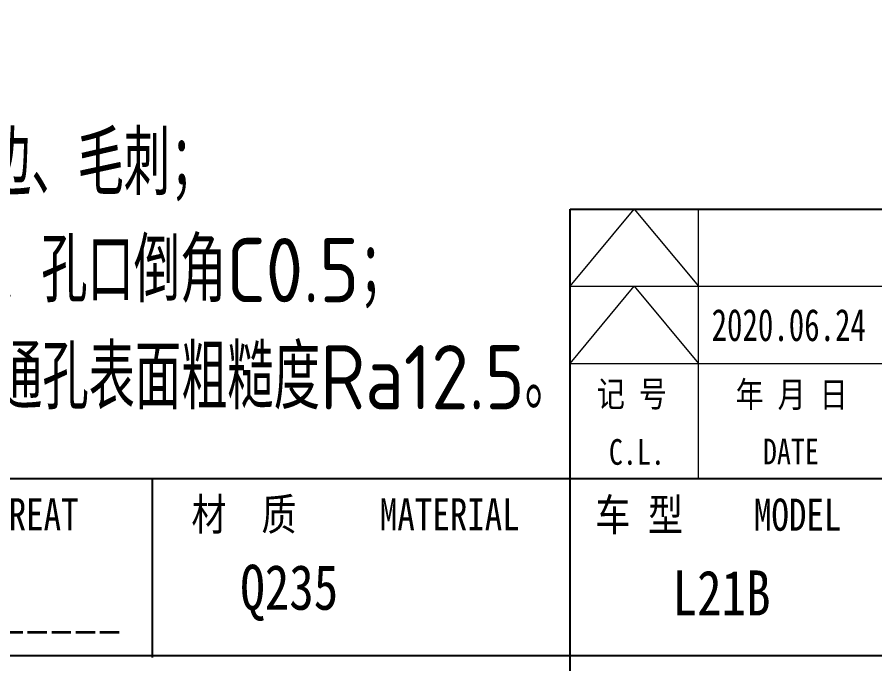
# Model space of a CAD drawing. Header units: millimetres. Extents: x -135448 to 104182, y -50696 to 70200.
# Drawn here: x -133891.1 to -133824.3, y 69240.2 to 69290.5 of the extents above; entities that cross this region are included whole.
import ezdxf
from ezdxf.enums import TextEntityAlignment as Align

# ---------------------------------------------------------------- set-up
doc = ezdxf.new("R2010")
doc.units = ezdxf.units.MM
doc.header["$LTSCALE"] = 0.5
doc.linetypes.add('AM_ISO02W050x2', pattern=[3.75, 3, -0.75])
for name, color, linetype in [('图\\M+19E79\\M+195B6\\M+18E9A', 7, 'Continuous'), ('材质', 7, 'Continuous'), ('车型', 7, 'Continuous')]:
    doc.layers.add(name, color=color, linetype=linetype)
for name, color, linetype, lineweight in [('图框', 7, 'Continuous', 18), ('标注线', 3, 'Continuous', 18), ('粗虚线', 6, 'AM_ISO02W050x2', 35)]:
    doc.layers.add(name, color=color, linetype=linetype, lineweight=lineweight)
doc.styles.add('国标', font='simfang.ttf', dxfattribs={"width": 0.8})
doc.styles.add('机械长仿宋', font='gbenor.shx', dxfattribs={"height": 1, "bigfont": 'gbcbig.shx'})

# ---------------------------------------------------------------- blocks, each defined once
blk = doc.blocks.new('GZDEH零件A4图框V01版')
at = {"layer": '图\\M+19E79\\M+195B6\\M+18E9A', "linetype": 'Continuous'}
for p, q in [((90, 79), (205, 79)), ((90, 13.5), (90, 79))]:
    blk.add_line(p, q, dxfattribs=at)
at = {"layer": '图\\M+19E79\\M+195B6\\M+18E9A', "color": 9}
for p, q in [((205, 58), (25, 58)), ((57.5, 58), (57.5, 44.108)), ((25, 44.25), (205, 44.25))]:
    blk.add_line(p, q, dxfattribs=at)
at = {"layer": '图框', "color": 9}
for p, q in [((90, 73), (95, 79)), ((95, 79), (100, 73)), ((100, 58), (100, 79)), ((90, 73), (205, 73)), ((90, 67), (95, 73)), ((95, 73), (100, 67)), ((90, 67), (205, 67))]:
    blk.add_line(p, q, dxfattribs=at)
at = {"layer": '图\\M+19E79\\M+195B6\\M+18E9A', "color": 9, "style": '国标', "width": 0.8}
blk.add_text('材  质', height=2.5, dxfattribs=at).set_placement((60.547, 54.001))
for s, p in [('车 型', (95.381, 55.265)), ('MODEL', (107.712, 55.222))]:
    blk.add_text(s, height=2.5, dxfattribs=at).set_placement(p, align=Align.MIDDLE)
for s, p in [('HEAT TREAT', (44.964, 54.005)), ('MATERIAL', (80.646, 54.001))]:
    blk.add_text(s, height=2.5, dxfattribs=at).set_placement(p, align=Align.CENTER)
at = {"layer": '图框', "color": 9, "style": '国标', "width": 0.8}
for s, p in [('记 号', (94.817, 63.618)), ('年 月 日', (107.245, 63.575)), ('C.L.', (95.203, 59.105)), ('DATE', (107.188, 59.139))]:
    blk.add_text(s, height=2, dxfattribs=at).set_placement(p, align=Align.CENTER)
blk = doc.blocks.new('DEH A4')
at = {"layer": '图框'}
blk.add_blockref('GZDEH零件A4图框V01版', (0, 0), dxfattribs=at)

msp = doc.modelspace()

# ---------------------------------------------------------------- linework, layer by layer
at = {"layer": '粗虚线'}
msp.add_line((-133910.883, 69242.62), (-133883.022, 69242.62), dxfattribs=at)

# ---------------------------------------------------------------- block references
at = {"layer": '图框'}
msp.add_blockref('DEH A4', (-133938.058, 69196.548), dxfattribs=at)

# ---------------------------------------------------------------- texts
at = {"layer": '图\\M+19E79\\M+195B6\\M+18E9A', "color": 3, "style": '国标', "width": 0.705904}
msp.add_text('2020.06.24', height=2.5, dxfattribs=at).set_placement((-133837.04, 69265.285))
at = {"layer": '材质', "color": 3, "style": '国标', "width": 0.8}
msp.add_text('Q235', height=3.5, dxfattribs=at).set_placement((-133869.9, 69244.368), align=Align.CENTER)
at = {"layer": '标注线', "color": 2, "insert": (-133906.505, 69259.968), "char_height": 5, "width": 114.82461, "attachment_point": 7, "style": '机械长仿宋'}
msp.add_mtext('\\A2;技术要求\\P1、去飞边、毛刺；\\P2、棱边、孔口倒角C0.5；\\P3、未注通孔表面粗糙度Ra12.5。', dxfattribs=at)
at = {"layer": '车型', "color": 3, "style": '国标', "width": 0.8}
msp.add_text('L21B', height=3.5, dxfattribs=at).set_placement((-133836.263, 69243.929), align=Align.CENTER)

doc.saveas('drawing.dxf')
